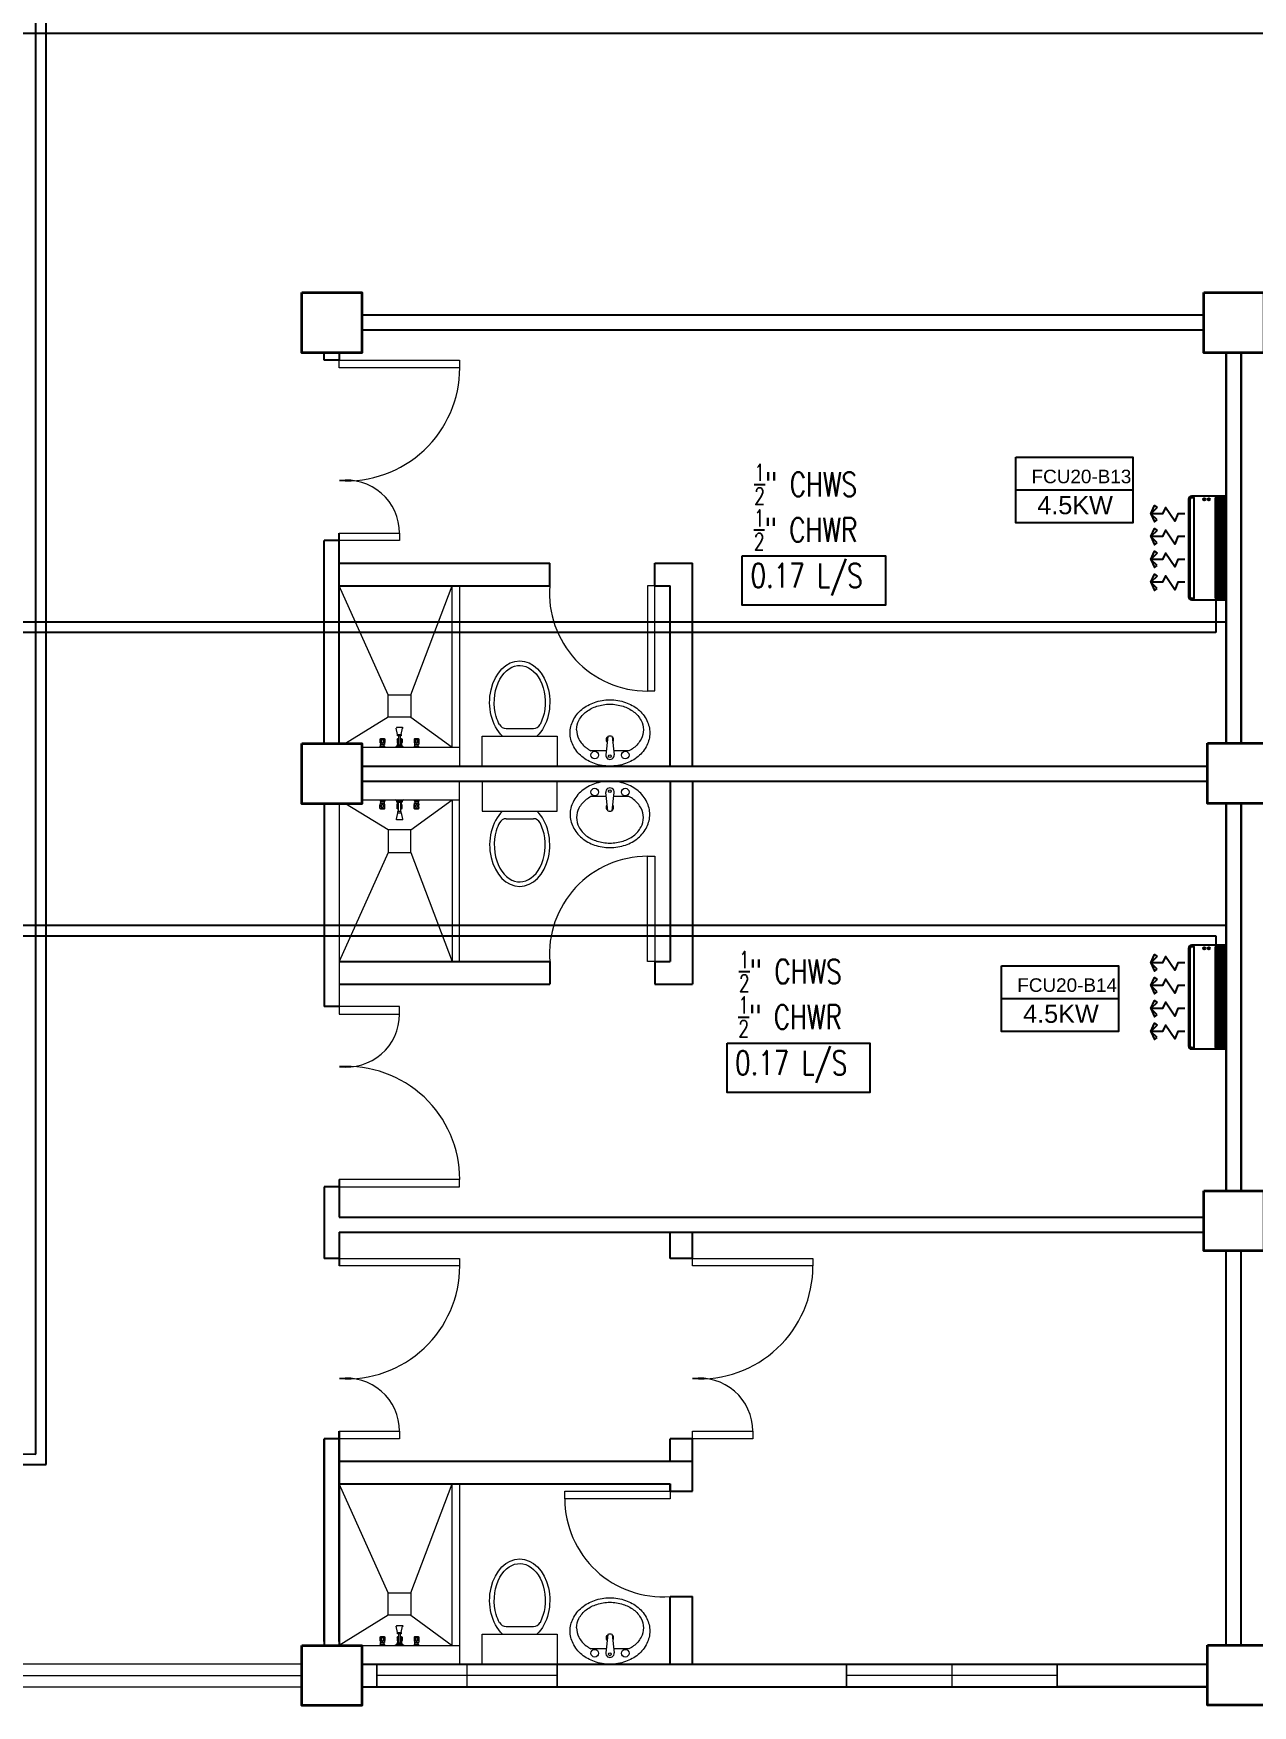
# Model space of a CAD drawing. Header units: millimetres. Extents: x 5 to 430, y 3 to 339.
# Drawn here: x 23.06 to 31.17, y 80.74 to 91.87 of the extents above; entities that cross this region are included whole.
import ezdxf

# ---------------------------------------------------------------- set-up
doc = ezdxf.new("R2010")
doc.units = ezdxf.units.MM
doc.header["$MEASUREMENT"] = 0
for name, color, linetype in [('AIR', 7, 'Continuous'), ('fcu line', 7, 'Continuous'), ('fcu return', 7, 'Continuous'), ('Legends', 7, 'Continuous'), ('pipe label', 7, 'Continuous')]:
    doc.layers.add(name, color=color, linetype=linetype)
doc.styles.add('Arch-Dim', font='simplex.shx', dxfattribs={"width": 0.75})
doc.styles.get("Standard").update_dxf_attribs({"font": 'arial.ttf'})

# ---------------------------------------------------------------- blocks, each defined once
blk = doc.blocks.new('CARRIER-S30-32 (FCD)')
at = {"layer": 'AIR'}
for p, q in [((0.825, -0.05), (-0.825, -0.05)), ((0.825, -0.075), (-0.825, -0.075)), ((0.825, -0.1), (-0.825, -0.1)), ((0.825, -0.125), (-0.825, -0.125)), ((0.825, -0.15), (-0.825, -0.15)), ((-0.6, -0.025), (-0.6, -0.175)), ((-0.4, -0.025), (-0.4, -0.175)), ((-0.2, -0.025), (-0.2, -0.175)), ((0, -0.025), (0, -0.175)), ((0.2, -0.025), (0.2, -0.175)), ((0.4, -0.025), (0.4, -0.175)), ((0.6, -0.025), (0.6, -0.175))]:
    blk.add_line(p, q, dxfattribs=at)
for points in [[(-0.8, -0.62), (0.8, -0.62, 0.414214), (0.85, -0.57), (0.85, 0), (-0.85, 0), (-0.85, -0.57, 0.414214)], [(-0.8, -0.595), (0.8, -0.595, 0.414214), (0.825, -0.57), (0.825, -0.525), (-0.825, -0.525), (-0.825, -0.57, 0.414214)]]:
    blk.add_lwpolyline(points, format="xyb", close=True, dxfattribs=at)
for points in [[(-0.825, -0.025), (0.825, -0.025), (0.825, -0.175), (-0.825, -0.175)], [(-0.664, -1.134), (-0.562, -1.239), (-0.697, -1.177)], [(-0.461, -1.134), (-0.562, -1.239), (-0.428, -1.177)], [(-0.289, -1.134), (-0.188, -1.239), (-0.322, -1.177)], [(-0.086, -1.134), (-0.188, -1.239), (-0.053, -1.177)], [(0.086, -1.134), (0.187, -1.239), (0.053, -1.177)], [(0.289, -1.134), (0.187, -1.239), (0.322, -1.177)], [(0.461, -1.134), (0.562, -1.239), (0.428, -1.177)], [(0.664, -1.134), (0.562, -1.239), (0.697, -1.177)]]:
    blk.add_lwpolyline(points, close=True, dxfattribs=at)
for points in [[(-0.562, -0.678), (-0.562, -0.794), (-0.44, -0.843), (-0.667, -0.996), (-0.562, -1.044), (-0.562, -1.239)], [(-0.188, -0.678), (-0.188, -0.794), (-0.065, -0.843), (-0.292, -0.996), (-0.188, -1.044), (-0.188, -1.239)], [(0.187, -0.678), (0.187, -0.794), (0.31, -0.843), (0.083, -0.996), (0.187, -1.044), (0.187, -1.239)], [(0.562, -0.678), (0.562, -0.794), (0.685, -0.843), (0.458, -0.996), (0.562, -1.044), (0.562, -1.239)]]:
    blk.add_lwpolyline(points, dxfattribs=at)
for centre in [(-0.8, -0.285), (-0.8, -0.36)]:
    blk.add_circle(centre, 0.0187, dxfattribs=at)

msp = doc.modelspace()

# ---------------------------------------------------------------- linework, layer by layer
at = {"color": 8, "lineweight": 25}
for p, q in [((30.841, 89.992), (25.241, 89.992)), ((30.841, 89.892), (25.241, 89.892)), ((24.991, 89.692), (24.991, 89.742)), ((25.091, 89.692), (24.991, 89.692)), ((25.091, 89.742), (25.091, 89.692)), ((30.991, 87.144), (30.991, 89.742)), ((30.991, 89.742), (30.991, 87.144)), ((31.091, 87.144), (31.091, 89.742)), ((31.091, 89.742), (31.091, 87.144)), ((24.991, 87.142), (24.991, 88.492)), ((25.091, 88.492), (24.991, 88.492)), ((24.991, 87.142), (24.991, 88.492)), ((25.091, 87.142), (25.091, 88.542)), ((25.241, 86.992), (30.866, 86.992)), ((25.241, 86.892), (30.866, 86.892)), ((24.991, 86.742), (24.991, 85.392)), ((30.991, 84.167), (30.991, 86.744)), ((30.991, 86.744), (30.991, 84.167)), ((31.091, 84.167), (31.091, 86.744)), ((31.091, 86.744), (31.091, 84.167)), ((25.091, 85.392), (24.991, 85.392)), ((25.091, 84.242), (25.091, 83.992)), ((24.991, 84.192), (24.991, 83.942)), ((25.091, 84.192), (24.991, 84.192)), ((24.991, 83.942), (24.991, 83.717)), ((25.091, 83.992), (30.841, 83.992)), ((25.091, 83.892), (25.091, 83.667)), ((25.091, 83.892), (30.841, 83.892)), ((25.091, 83.717), (24.991, 83.717)), ((30.991, 81.144), (30.991, 83.767)), ((31.091, 81.144), (31.091, 83.767)), ((25.091, 82.567), (25.091, 81.142)), ((25.091, 81.167), (25.091, 82.567)), ((24.991, 82.517), (24.991, 81.142)), ((24.991, 81.167), (24.991, 82.517)), ((25.091, 82.517), (24.991, 82.517)), ((24.991, 81.167), (24.991, 82.517)), ((25.241, 81.017), (30.866, 81.017)), ((25.241, 80.867), (30.866, 80.867)), ((30.866, 80.867), (29.866, 80.867))]:
    msp.add_line(p, q, dxfattribs=at)
at = {"color": 8, "lineweight": 25, "ltscale": 0.3}
for p, q in [((25.091, 88.342), (26.491, 88.342)), ((26.491, 88.192), (26.491, 88.342)), ((27.191, 88.342), (27.441, 88.342)), ((27.191, 88.192), (27.191, 88.342)), ((27.441, 86.992), (27.441, 88.342)), ((25.091, 88.192), (26.491, 88.192)), ((27.191, 88.192), (27.291, 88.192)), ((27.291, 86.992), (27.291, 88.192)), ((27.291, 86.892), (27.291, 85.692)), ((27.441, 86.892), (27.441, 85.542)), ((25.091, 85.692), (26.491, 85.692)), ((26.491, 85.692), (26.491, 85.542)), ((27.191, 85.692), (27.291, 85.692)), ((27.191, 85.692), (27.191, 85.542)), ((25.091, 85.542), (26.491, 85.542)), ((27.191, 85.542), (27.441, 85.542)), ((25.091, 82.367), (27.441, 82.367)), ((27.191, 82.367), (27.441, 82.367)), ((27.441, 82.167), (27.441, 82.367)), ((25.091, 82.217), (27.291, 82.217)), ((27.191, 82.217), (27.291, 82.217)), ((27.291, 82.167), (27.291, 82.217)), ((27.291, 81.017), (27.291, 81.467)), ((27.441, 81.017), (27.441, 81.467))]:
    msp.add_line(p, q, dxfattribs=at)
at = {"color": 8, "lineweight": 9, "ltscale": 0.3}
for p, q in [((25.416, 87.467), (25.091, 88.192)), ((25.566, 87.467), (25.841, 88.192)), ((25.416, 87.317), (25.132, 87.142)), ((25.566, 87.317), (25.841, 87.117)), ((25.416, 86.567), (25.132, 86.742)), ((25.566, 86.567), (25.841, 86.767)), ((25.416, 86.417), (25.091, 85.692)), ((25.566, 86.417), (25.841, 85.692)), ((25.416, 81.492), (25.091, 82.217)), ((25.566, 81.492), (25.841, 82.217)), ((25.416, 81.342), (25.091, 81.142)), ((25.566, 81.342), (25.841, 81.142))]:
    msp.add_line(p, q, dxfattribs=at)
at = {"color": 8, "lineweight": 9}
for p, q in [((25.091, 87.242), (25.091, 87.142)), ((25.479, 87.202), (25.47, 87.244)), ((25.511, 87.248), (25.472, 87.248)), ((25.503, 87.202), (25.512, 87.244)), ((26.201, 87.242), (26.382, 87.242)), ((24.991, 87.192), (24.991, 87.142)), ((25.241, 87.117), (25.891, 87.117)), ((25.364, 87.174), (25.361, 87.172)), ((25.361, 87.172), (25.394, 87.172)), ((25.361, 87.172), (25.361, 87.15)), ((25.361, 87.15), (25.363, 87.146)), ((25.361, 87.117), (25.364, 87.124)), ((25.361, 87.117), (25.395, 87.117)), ((25.361, 87.117), (25.395, 87.117)), ((25.361, 87.117), (25.361, 87.117)), ((25.364, 87.175), (25.391, 87.175)), ((25.364, 87.175), (25.364, 87.174)), ((25.364, 87.174), (25.391, 87.174)), ((25.364, 87.163), (25.364, 87.151)), ((25.364, 87.15), (25.372, 87.15)), ((25.364, 87.144), (25.364, 87.138)), ((25.364, 87.138), (25.364, 87.136)), ((25.364, 87.138), (25.392, 87.138)), ((25.364, 87.136), (25.391, 87.136)), ((25.364, 87.124), (25.391, 87.124)), ((25.366, 87.124), (25.366, 87.136)), ((25.371, 87.163), (25.371, 87.151)), ((25.391, 87.15), (25.383, 87.15)), ((25.384, 87.163), (25.384, 87.151)), ((25.389, 87.124), (25.389, 87.136)), ((25.391, 87.175), (25.391, 87.174)), ((25.391, 87.174), (25.394, 87.172)), ((25.391, 87.163), (25.391, 87.151)), ((25.392, 87.138), (25.391, 87.136)), ((25.395, 87.117), (25.391, 87.124)), ((25.394, 87.15), (25.392, 87.146)), ((25.392, 87.144), (25.392, 87.138)), ((25.394, 87.172), (25.394, 87.15)), ((25.395, 87.117), (25.395, 87.117)), ((25.474, 87.122), (25.462, 87.117)), ((25.462, 87.117), (25.52, 87.117)), ((25.509, 87.132), (25.474, 87.132)), ((25.474, 87.132), (25.474, 87.122)), ((25.509, 87.122), (25.474, 87.122)), ((25.474, 87.122), (25.509, 87.122)), ((25.478, 87.174), (25.475, 87.172)), ((25.475, 87.172), (25.484, 87.172)), ((25.475, 87.172), (25.475, 87.15)), ((25.475, 87.15), (25.477, 87.146)), ((25.477, 87.144), (25.477, 87.138)), ((25.477, 87.138), (25.484, 87.138)), ((25.477, 87.138), (25.478, 87.136)), ((25.478, 87.175), (25.484, 87.175)), ((25.478, 87.175), (25.478, 87.174)), ((25.478, 87.174), (25.484, 87.174)), ((25.478, 87.163), (25.478, 87.151)), ((25.478, 87.15), (25.484, 87.15)), ((25.478, 87.136), (25.484, 87.136)), ((25.479, 87.194), (25.479, 87.202)), ((25.479, 87.202), (25.503, 87.202)), ((25.479, 87.202), (25.503, 87.202)), ((25.503, 87.194), (25.479, 87.194)), ((25.48, 87.132), (25.48, 87.136)), ((25.484, 87.194), (25.484, 87.132)), ((25.484, 87.132), (25.499, 87.132)), ((25.499, 87.132), (25.499, 87.194)), ((25.499, 87.175), (25.504, 87.175)), ((25.499, 87.174), (25.504, 87.174)), ((25.499, 87.172), (25.508, 87.172)), ((25.504, 87.15), (25.499, 87.15)), ((25.499, 87.138), (25.505, 87.138)), ((25.499, 87.136), (25.504, 87.136)), ((25.503, 87.202), (25.503, 87.194)), ((25.503, 87.132), (25.503, 87.136)), ((25.504, 87.175), (25.504, 87.174)), ((25.504, 87.174), (25.508, 87.172)), ((25.504, 87.163), (25.504, 87.151)), ((25.505, 87.138), (25.504, 87.136)), ((25.505, 87.144), (25.505, 87.138)), ((25.508, 87.15), (25.506, 87.146)), ((25.508, 87.172), (25.508, 87.15)), ((25.509, 87.122), (25.509, 87.132)), ((25.52, 87.117), (25.509, 87.122)), ((25.592, 87.174), (25.588, 87.172)), ((25.588, 87.172), (25.588, 87.15)), ((25.588, 87.172), (25.621, 87.172)), ((25.588, 87.15), (25.59, 87.146)), ((25.588, 87.117), (25.591, 87.124)), ((25.588, 87.117), (25.588, 87.117)), ((25.588, 87.117), (25.622, 87.117)), ((25.588, 87.117), (25.622, 87.117)), ((25.591, 87.144), (25.591, 87.138)), ((25.591, 87.138), (25.619, 87.138)), ((25.591, 87.138), (25.592, 87.136)), ((25.591, 87.124), (25.618, 87.124)), ((25.592, 87.175), (25.592, 87.174)), ((25.592, 87.175), (25.618, 87.175)), ((25.592, 87.174), (25.618, 87.174)), ((25.592, 87.163), (25.592, 87.151)), ((25.592, 87.15), (25.599, 87.15)), ((25.592, 87.136), (25.618, 87.136)), ((25.593, 87.124), (25.593, 87.136)), ((25.599, 87.163), (25.599, 87.151)), ((25.611, 87.163), (25.611, 87.151)), ((25.618, 87.15), (25.611, 87.15)), ((25.616, 87.124), (25.616, 87.136)), ((25.618, 87.175), (25.618, 87.174)), ((25.618, 87.174), (25.621, 87.172)), ((25.618, 87.163), (25.618, 87.151)), ((25.619, 87.138), (25.618, 87.136)), ((25.622, 87.117), (25.618, 87.124)), ((25.621, 87.15), (25.619, 87.146)), ((25.619, 87.144), (25.619, 87.138)), ((25.621, 87.172), (25.621, 87.15)), ((25.622, 87.117), (25.622, 87.117)), ((26.041, 86.992), (26.041, 87.192)), ((26.041, 87.192), (26.541, 87.192)), ((26.541, 87.192), (26.541, 86.992)), ((26.877, 87.189), (26.863, 87.068)), ((26.906, 87.189), (26.919, 87.068)), ((26.867, 87.094), (26.765, 87.094)), ((26.541, 86.992), (26.041, 86.992)), ((26.041, 86.892), (26.041, 86.692)), ((26.541, 86.892), (26.041, 86.892)), ((26.541, 86.692), (26.541, 86.892)), ((26.867, 86.79), (26.765, 86.79)), ((26.877, 86.694), (26.863, 86.816)), ((26.906, 86.694), (26.919, 86.816)), ((25.241, 86.767), (25.891, 86.767)), ((25.361, 86.767), (25.395, 86.767)), ((25.361, 86.766), (25.361, 86.767)), ((25.361, 86.766), (25.395, 86.766)), ((25.361, 86.766), (25.364, 86.759)), ((25.361, 86.733), (25.363, 86.737)), ((25.361, 86.711), (25.361, 86.733)), ((25.361, 86.711), (25.394, 86.711)), ((25.364, 86.709), (25.361, 86.711)), ((25.364, 86.759), (25.391, 86.759)), ((25.364, 86.745), (25.364, 86.747)), ((25.364, 86.747), (25.391, 86.747)), ((25.364, 86.745), (25.392, 86.745)), ((25.364, 86.739), (25.364, 86.745)), ((25.364, 86.733), (25.372, 86.733)), ((25.364, 86.72), (25.364, 86.732)), ((25.364, 86.709), (25.391, 86.709)), ((25.364, 86.708), (25.364, 86.709)), ((25.364, 86.708), (25.391, 86.708)), ((25.366, 86.759), (25.366, 86.747)), ((25.371, 86.72), (25.371, 86.732)), ((25.391, 86.733), (25.383, 86.733)), ((25.384, 86.72), (25.384, 86.732)), ((25.389, 86.759), (25.389, 86.747)), ((25.395, 86.766), (25.391, 86.759)), ((25.392, 86.745), (25.391, 86.747)), ((25.391, 86.72), (25.391, 86.732)), ((25.391, 86.709), (25.394, 86.711)), ((25.391, 86.708), (25.391, 86.709)), ((25.392, 86.739), (25.392, 86.745)), ((25.394, 86.733), (25.392, 86.737)), ((25.394, 86.711), (25.394, 86.733)), ((25.395, 86.766), (25.395, 86.767)), ((25.474, 86.761), (25.462, 86.767)), ((25.462, 86.767), (25.52, 86.767)), ((25.479, 86.681), (25.47, 86.639)), ((25.509, 86.761), (25.474, 86.761)), ((25.474, 86.751), (25.474, 86.761)), ((25.474, 86.761), (25.509, 86.761)), ((25.509, 86.751), (25.474, 86.751)), ((25.475, 86.733), (25.477, 86.737)), ((25.475, 86.711), (25.475, 86.733)), ((25.475, 86.711), (25.484, 86.711)), ((25.478, 86.709), (25.475, 86.711)), ((25.477, 86.745), (25.478, 86.747)), ((25.477, 86.745), (25.484, 86.745)), ((25.477, 86.739), (25.477, 86.745)), ((25.478, 86.747), (25.484, 86.747)), ((25.478, 86.733), (25.484, 86.733)), ((25.478, 86.72), (25.478, 86.732)), ((25.478, 86.709), (25.484, 86.709)), ((25.478, 86.708), (25.478, 86.709)), ((25.478, 86.708), (25.484, 86.708)), ((25.479, 86.689), (25.479, 86.681)), ((25.503, 86.689), (25.479, 86.689)), ((25.479, 86.681), (25.503, 86.681)), ((25.479, 86.681), (25.503, 86.681)), ((25.48, 86.751), (25.48, 86.747)), ((25.484, 86.689), (25.484, 86.751)), ((25.484, 86.751), (25.499, 86.751)), ((25.499, 86.751), (25.499, 86.689)), ((25.499, 86.747), (25.504, 86.747)), ((25.499, 86.745), (25.505, 86.745)), ((25.504, 86.733), (25.499, 86.733)), ((25.499, 86.711), (25.508, 86.711)), ((25.499, 86.709), (25.504, 86.709)), ((25.499, 86.708), (25.504, 86.708)), ((25.503, 86.751), (25.503, 86.747)), ((25.503, 86.681), (25.503, 86.689)), ((25.503, 86.681), (25.512, 86.639)), ((25.505, 86.745), (25.504, 86.747)), ((25.504, 86.72), (25.504, 86.732)), ((25.504, 86.709), (25.508, 86.711)), ((25.504, 86.708), (25.504, 86.709)), ((25.505, 86.739), (25.505, 86.745)), ((25.508, 86.733), (25.506, 86.737)), ((25.508, 86.711), (25.508, 86.733)), ((25.52, 86.767), (25.509, 86.761)), ((25.509, 86.761), (25.509, 86.751)), ((25.588, 86.766), (25.588, 86.767)), ((25.588, 86.767), (25.622, 86.767)), ((25.588, 86.766), (25.591, 86.759)), ((25.588, 86.766), (25.622, 86.766)), ((25.588, 86.733), (25.59, 86.737)), ((25.588, 86.711), (25.588, 86.733)), ((25.592, 86.709), (25.588, 86.711)), ((25.588, 86.711), (25.621, 86.711)), ((25.591, 86.759), (25.618, 86.759)), ((25.591, 86.745), (25.592, 86.747)), ((25.591, 86.739), (25.591, 86.745)), ((25.591, 86.745), (25.619, 86.745)), ((25.592, 86.747), (25.618, 86.747)), ((25.592, 86.733), (25.599, 86.733)), ((25.592, 86.72), (25.592, 86.732)), ((25.592, 86.708), (25.592, 86.709)), ((25.592, 86.709), (25.618, 86.709)), ((25.592, 86.708), (25.618, 86.708)), ((25.593, 86.759), (25.593, 86.747)), ((25.599, 86.72), (25.599, 86.732)), ((25.618, 86.733), (25.611, 86.733)), ((25.611, 86.72), (25.611, 86.732)), ((25.616, 86.759), (25.616, 86.747)), ((25.622, 86.766), (25.618, 86.759)), ((25.619, 86.745), (25.618, 86.747)), ((25.618, 86.72), (25.618, 86.732)), ((25.618, 86.709), (25.621, 86.711)), ((25.618, 86.708), (25.618, 86.709)), ((25.619, 86.739), (25.619, 86.745)), ((25.621, 86.733), (25.619, 86.737)), ((25.621, 86.711), (25.621, 86.733)), ((25.622, 86.766), (25.622, 86.767)), ((26.041, 86.692), (26.541, 86.692)), ((25.511, 86.635), (25.472, 86.635)), ((26.201, 86.642), (26.382, 86.642)), ((24.991, 83.717), (24.991, 83.767)), ((25.479, 81.227), (25.47, 81.269)), ((25.511, 81.273), (25.472, 81.273)), ((25.479, 81.219), (25.479, 81.227)), ((25.479, 81.227), (25.503, 81.227)), ((25.479, 81.227), (25.503, 81.227)), ((25.503, 81.219), (25.479, 81.219)), ((25.484, 81.219), (25.484, 81.157)), ((25.499, 81.157), (25.499, 81.219)), ((25.503, 81.227), (25.512, 81.269)), ((25.503, 81.227), (25.503, 81.219)), ((26.041, 81.017), (26.041, 81.217)), ((26.041, 81.217), (26.541, 81.217)), ((26.201, 81.267), (26.382, 81.267)), ((26.541, 81.217), (26.541, 81.017)), ((26.877, 81.214), (26.863, 81.093)), ((26.906, 81.214), (26.919, 81.093)), ((25.241, 81.142), (25.891, 81.142)), ((25.364, 81.199), (25.361, 81.197)), ((25.361, 81.197), (25.394, 81.197)), ((25.361, 81.197), (25.361, 81.175)), ((25.361, 81.175), (25.363, 81.171)), ((25.361, 81.142), (25.364, 81.149)), ((25.361, 81.142), (25.395, 81.142)), ((25.361, 81.142), (25.395, 81.142)), ((25.361, 81.142), (25.361, 81.142)), ((25.364, 81.2), (25.391, 81.2)), ((25.364, 81.2), (25.364, 81.199)), ((25.364, 81.199), (25.391, 81.199)), ((25.364, 81.188), (25.364, 81.176)), ((25.364, 81.175), (25.372, 81.175)), ((25.364, 81.169), (25.364, 81.163)), ((25.364, 81.163), (25.364, 81.161)), ((25.364, 81.163), (25.392, 81.163)), ((25.364, 81.161), (25.391, 81.161)), ((25.364, 81.149), (25.391, 81.149)), ((25.366, 81.149), (25.366, 81.161)), ((25.371, 81.188), (25.371, 81.176)), ((25.391, 81.175), (25.383, 81.175)), ((25.384, 81.188), (25.384, 81.176)), ((25.389, 81.149), (25.389, 81.161)), ((25.391, 81.2), (25.391, 81.199)), ((25.391, 81.199), (25.394, 81.197)), ((25.391, 81.188), (25.391, 81.176)), ((25.392, 81.163), (25.391, 81.161)), ((25.395, 81.142), (25.391, 81.149)), ((25.394, 81.175), (25.392, 81.171)), ((25.392, 81.169), (25.392, 81.163)), ((25.394, 81.197), (25.394, 81.175)), ((25.395, 81.142), (25.395, 81.142)), ((25.474, 81.147), (25.462, 81.142)), ((25.462, 81.142), (25.52, 81.142)), ((25.509, 81.157), (25.474, 81.157)), ((25.474, 81.157), (25.474, 81.147)), ((25.509, 81.147), (25.474, 81.147)), ((25.474, 81.147), (25.509, 81.147)), ((25.478, 81.199), (25.475, 81.197)), ((25.475, 81.197), (25.484, 81.197)), ((25.475, 81.197), (25.475, 81.175)), ((25.475, 81.175), (25.477, 81.171)), ((25.477, 81.169), (25.477, 81.163)), ((25.477, 81.163), (25.484, 81.163)), ((25.477, 81.163), (25.478, 81.161)), ((25.478, 81.2), (25.484, 81.2)), ((25.478, 81.2), (25.478, 81.199)), ((25.478, 81.199), (25.484, 81.199)), ((25.478, 81.188), (25.478, 81.176)), ((25.478, 81.175), (25.484, 81.175)), ((25.478, 81.161), (25.484, 81.161)), ((25.48, 81.157), (25.48, 81.161)), ((25.484, 81.157), (25.499, 81.157)), ((25.499, 81.2), (25.504, 81.2)), ((25.499, 81.199), (25.504, 81.199)), ((25.499, 81.197), (25.508, 81.197)), ((25.504, 81.175), (25.499, 81.175)), ((25.499, 81.163), (25.505, 81.163)), ((25.499, 81.161), (25.504, 81.161)), ((25.503, 81.157), (25.503, 81.161)), ((25.504, 81.2), (25.504, 81.199)), ((25.504, 81.199), (25.508, 81.197)), ((25.504, 81.188), (25.504, 81.176)), ((25.505, 81.163), (25.504, 81.161)), ((25.505, 81.169), (25.505, 81.163)), ((25.508, 81.175), (25.506, 81.171)), ((25.508, 81.197), (25.508, 81.175)), ((25.509, 81.147), (25.509, 81.157)), ((25.52, 81.142), (25.509, 81.147)), ((25.592, 81.199), (25.588, 81.197)), ((25.588, 81.197), (25.588, 81.175)), ((25.588, 81.197), (25.621, 81.197)), ((25.588, 81.175), (25.59, 81.171)), ((25.588, 81.142), (25.591, 81.149)), ((25.588, 81.142), (25.588, 81.142)), ((25.588, 81.142), (25.622, 81.142)), ((25.588, 81.142), (25.622, 81.142)), ((25.591, 81.169), (25.591, 81.163)), ((25.591, 81.163), (25.619, 81.163)), ((25.591, 81.163), (25.592, 81.161)), ((25.591, 81.149), (25.618, 81.149)), ((25.592, 81.2), (25.592, 81.199)), ((25.592, 81.2), (25.618, 81.2)), ((25.592, 81.199), (25.618, 81.199)), ((25.592, 81.188), (25.592, 81.176)), ((25.592, 81.175), (25.599, 81.175)), ((25.592, 81.161), (25.618, 81.161)), ((25.593, 81.149), (25.593, 81.161)), ((25.599, 81.188), (25.599, 81.176)), ((25.611, 81.188), (25.611, 81.176)), ((25.618, 81.175), (25.611, 81.175)), ((25.616, 81.149), (25.616, 81.161)), ((25.618, 81.2), (25.618, 81.199)), ((25.618, 81.199), (25.621, 81.197)), ((25.618, 81.188), (25.618, 81.176)), ((25.619, 81.163), (25.618, 81.161)), ((25.622, 81.142), (25.618, 81.149)), ((25.621, 81.175), (25.619, 81.171)), ((25.619, 81.169), (25.619, 81.163)), ((25.621, 81.197), (25.621, 81.175)), ((25.622, 81.142), (25.622, 81.142)), ((26.867, 81.119), (26.765, 81.119)), ((24.841, 81.017), (22.141, 81.017)), ((25.241, 81.017), (25.341, 81.017)), ((25.341, 81.017), (25.341, 80.867)), ((25.941, 80.867), (25.941, 81.017)), ((26.541, 81.017), (26.041, 81.017)), ((26.541, 80.867), (26.541, 81.017)), ((28.466, 81.017), (28.466, 80.867)), ((29.166, 81.017), (29.166, 80.867)), ((29.866, 80.867), (29.866, 81.017)), ((22.141, 80.942), (24.841, 80.942)), ((26.541, 80.942), (25.341, 80.942)), ((29.866, 80.942), (28.466, 80.942)), ((22.141, 80.867), (24.841, 80.867)), ((25.341, 80.867), (25.941, 80.867)), ((25.941, 80.867), (26.541, 80.867))]:
    msp.add_line(p, q, dxfattribs=at)
at = {"color": 8, "lineweight": 13}
for p, q in [((25.091, 86.742), (25.091, 85.342)), ((25.091, 83.767), (25.091, 83.717))]:
    msp.add_line(p, q, dxfattribs=at)
at = {"color": 8, "linetype": 'Continuous', "lineweight": 25}
for p, q in [((27.291, 83.717), (27.291, 83.892)), ((27.441, 83.717), (27.441, 83.892)), ((27.441, 83.717), (27.291, 83.717)), ((27.291, 82.367), (27.291, 82.517)), ((27.441, 82.517), (27.291, 82.517)), ((27.441, 82.367), (27.441, 82.517)), ((27.291, 82.217), (27.291, 82.167)), ((27.291, 82.167), (27.441, 82.167)), ((27.291, 81.467), (27.441, 81.467))]:
    msp.add_line(p, q, dxfattribs=at)
at = {"color": 8, "lineweight": 35}
for points in [[(24.841, 90.142), (25.241, 90.142), (25.241, 89.742), (24.841, 89.742)], [(30.841, 90.142), (31.241, 90.142), (31.241, 89.742), (30.841, 89.742)], [(24.841, 87.142), (25.241, 87.142), (25.241, 86.742), (24.841, 86.742)], [(30.866, 87.144), (31.266, 87.144), (31.266, 86.744), (30.866, 86.744)], [(30.841, 84.167), (31.241, 84.167), (31.241, 83.767), (30.841, 83.767)], [(24.841, 81.142), (25.241, 81.142), (25.241, 80.742), (24.841, 80.742)], [(30.866, 81.144), (31.266, 81.144), (31.266, 80.744), (30.866, 80.744)]]:
    msp.add_lwpolyline(points, close=True, dxfattribs=at)
at = {"color": 8, "lineweight": 13, "ltscale": 0.03}
for points in [[(25.091, 89.642), (25.091, 89.692), (25.891, 89.692), (25.891, 89.642)], [(25.091, 88.492), (25.091, 88.542), (25.491, 88.542), (25.491, 88.492)], [(27.191, 88.192), (27.141, 88.192), (27.141, 87.492), (27.191, 87.492)], [(27.191, 85.692), (27.141, 85.692), (27.141, 86.392), (27.191, 86.392)], [(25.091, 85.392), (25.091, 85.342), (25.491, 85.342), (25.491, 85.392)], [(25.091, 84.242), (25.091, 84.192), (25.891, 84.192), (25.891, 84.242)], [(25.091, 83.667), (25.091, 83.717), (25.891, 83.717), (25.891, 83.667)], [(27.441, 83.667), (27.441, 83.717), (28.241, 83.717), (28.241, 83.667)], [(25.091, 82.517), (25.091, 82.567), (25.491, 82.567), (25.491, 82.517)], [(27.441, 82.517), (27.441, 82.567), (27.841, 82.567), (27.841, 82.517)], [(27.291, 82.167), (27.291, 82.117), (26.591, 82.117), (26.591, 82.167)]]:
    msp.add_lwpolyline(points, close=True, dxfattribs=at)
at = {"color": 8, "lineweight": 9, "ltscale": 0.3}
for points in [[(25.841, 87.117), (25.841, 88.192), (25.891, 88.192), (25.891, 86.992), (25.891, 86.992)], [(25.841, 86.767), (25.841, 85.692), (25.891, 85.692), (25.891, 86.892), (25.891, 86.892)], [(25.841, 81.142), (25.841, 82.217), (25.891, 82.217), (25.891, 81.017), (25.891, 81.017)]]:
    msp.add_lwpolyline(points, dxfattribs=at)
at = {"color": 8, "lineweight": 9, "ltscale": 0.03}
for points in [[(25.566, 87.317), (25.416, 87.317), (25.416, 87.467), (25.566, 87.467)], [(25.566, 86.567), (25.416, 86.567), (25.416, 86.417), (25.566, 86.417)], [(25.566, 81.342), (25.416, 81.342), (25.416, 81.492), (25.566, 81.492)]]:
    msp.add_lwpolyline(points, close=True, dxfattribs=at)
at = {"color": 8, "lineweight": 9}
for points in [[(26.626, 87.213, -0.11576), (26.646, 87.295, -0.104047), (26.704, 87.369, -0.090875), (26.788, 87.416, -0.083344), (26.891, 87.434, -0.083344), (26.995, 87.416, -0.090875), (27.079, 87.369, -0.104047), (27.137, 87.295, -0.11576), (27.156, 87.213, -0.11576), (27.137, 87.13, -0.104047), (27.079, 87.056, -0.090875), (26.995, 87.009, -0.083344), (26.891, 86.992, -0.083344), (26.788, 87.009, -0.090875), (26.704, 87.056, -0.104047), (26.646, 87.13, -0.11576)], [(26.626, 86.671, 0.11576), (26.646, 86.588, 0.104047), (26.704, 86.514, 0.090875), (26.788, 86.467, 0.083344), (26.891, 86.45, 0.083344), (26.995, 86.467, 0.090875), (27.079, 86.514, 0.104047), (27.137, 86.588, 0.11576), (27.156, 86.671, 0.11576), (27.137, 86.753, 0.104047), (27.079, 86.827, 0.090875), (26.995, 86.874, 0.083344), (26.891, 86.892, 0.083344), (26.788, 86.874, 0.090875), (26.704, 86.827, 0.104047), (26.646, 86.753, 0.11576)], [(26.626, 81.238, -0.11576), (26.646, 81.32, -0.104047), (26.704, 81.394, -0.090875), (26.788, 81.441, -0.083344), (26.891, 81.459, -0.083344), (26.995, 81.441, -0.090875), (27.079, 81.394, -0.104047), (27.137, 81.32, -0.11576), (27.156, 81.238, -0.11576), (27.137, 81.155, -0.104047), (27.079, 81.081, -0.090875), (26.995, 81.034, -0.083344), (26.891, 81.017, -0.083344), (26.788, 81.034, -0.090875), (26.704, 81.081, -0.104047), (26.646, 81.155, -0.11576)]]:
    msp.add_lwpolyline(points, format="xyb", close=True, dxfattribs=at)
for points in [[(26.669, 87.234, -0.124838), (26.685, 87.296, -0.105788), (26.734, 87.354, -0.086697), (26.804, 87.39, -0.076776), (26.891, 87.404, -0.076776), (26.979, 87.39, -0.086697), (27.049, 87.354, -0.105788), (27.098, 87.296, -0.124838), (27.114, 87.234, -0.124838), (27.098, 87.171, -0.105788), (27.049, 87.113, -0.040067), (27.018, 87.094), (26.916, 87.094, -0.040067)], [(26.669, 86.65, 0.124838), (26.685, 86.587, 0.105788), (26.734, 86.529, 0.086697), (26.804, 86.493, 0.076776), (26.891, 86.48, 0.076776), (26.979, 86.493, 0.086697), (27.049, 86.529, 0.105788), (27.098, 86.587, 0.124838), (27.114, 86.65, 0.124838), (27.098, 86.712, 0.105788), (27.049, 86.77, 0.040067), (27.018, 86.79), (26.916, 86.79, 0.040067)], [(26.669, 81.259, -0.124838), (26.685, 81.321, -0.105788), (26.734, 81.379, -0.086697), (26.804, 81.415, -0.076776), (26.891, 81.429, -0.076776), (26.979, 81.415, -0.086697), (27.049, 81.379, -0.105788), (27.098, 81.321, -0.124838), (27.114, 81.259, -0.124838), (27.098, 81.196, -0.105788), (27.049, 81.138, -0.040067), (27.018, 81.119), (26.916, 81.119, -0.040067)]]:
    msp.add_lwpolyline(points, format="xyb", dxfattribs=at)
for points in [[(25.341, 81.017), (26.541, 81.017), (26.541, 80.867), (25.341, 80.867)], [(28.466, 81.017), (29.866, 81.017), (29.866, 80.867), (28.466, 80.867)]]:
    msp.add_lwpolyline(points, close=True, dxfattribs=at)
for centre, radius in [((26.79, 87.065), 0.0255), ((26.891, 87.058), 0.0095), ((26.993, 87.065), 0.0255), ((26.79, 86.819), 0.0255), ((26.891, 86.825), 0.0095), ((26.993, 86.819), 0.0255), ((26.79, 81.09), 0.0255), ((26.993, 81.09), 0.0255), ((26.891, 81.083), 0.0095)]:
    msp.add_circle(centre, radius, dxfattribs=at)
at = {"color": 8, "lineweight": 13, "ltscale": 0.03}
for centre, radius, start, end in [((25.14, 89.642), 0.752, 266.3048, 0), ((25.138, 88.542), 0.353, 0, 97.6281), ((27.141, 88.143), 0.652, 175.7578, 270), ((27.141, 85.74), 0.652, 90, 184.2422), ((25.138, 85.342), 0.353, 262.3719, 0), ((25.14, 84.242), 0.752, 0, 93.6952), ((25.14, 83.667), 0.752, 266.3048, 0), ((27.49, 83.667), 0.752, 266.3048, 0), ((25.138, 82.567), 0.353, 0, 97.6281), ((27.488, 82.567), 0.353, 0, 97.6281), ((27.243, 82.117), 0.652, 180, 274.2422)]:
    msp.add_arc(centre, radius, start, end, dxfattribs=at)
at = {"color": 8, "lineweight": 9}
for centre, radius, start, end in [((26.201, 87.292), 0.05, 208.1501, 270), ((26.382, 87.292), 0.05, 270, 331.9916), ((26.8, 87.234), 0.131, 180, 208.4636), ((26.844, 87.257), 0.181, 208.4636, 232.6185), ((26.873, 87.295), 0.228, 232.6185, 241.7963), ((26.891, 87.167), 0.025, 126.3068, 221.2022), ((26.891, 87.096), 0.0948, 81.2026, 98.7974), ((26.891, 87.167), 0.025, 71.3793, 108.6207), ((26.891, 87.167), 0.025, 318.7978, 53.6932), ((26.891, 87.065), 0.028, 173.7545, 6.2455), ((26.873, 86.588), 0.228, 118.2037, 127.3815), ((26.891, 86.819), 0.028, 353.7545, 186.2455), ((26.8, 86.65), 0.131, 151.5364, 180), ((26.844, 86.626), 0.181, 127.3815, 151.5364), ((26.891, 86.717), 0.025, 138.7978, 233.6932), ((26.891, 86.787), 0.0948, 261.2026, 278.7974), ((26.891, 86.717), 0.025, 251.3793, 288.6207), ((26.891, 86.717), 0.025, 306.3068, 41.2022), ((26.201, 86.592), 0.05, 90, 151.8499), ((26.382, 86.592), 0.05, 28.0084, 90), ((26.201, 81.317), 0.05, 208.1501, 270), ((26.382, 81.317), 0.05, 270, 331.9916), ((26.8, 81.259), 0.131, 180, 208.4636), ((26.891, 81.121), 0.0948, 81.2026, 98.7974), ((26.891, 81.192), 0.025, 71.3793, 108.6207), ((26.844, 81.282), 0.181, 208.4636, 232.6185), ((26.873, 81.32), 0.228, 232.6185, 241.7963), ((26.891, 81.192), 0.025, 126.3068, 221.2022), ((26.891, 81.192), 0.025, 318.7978, 53.6932), ((26.891, 81.09), 0.028, 173.7545, 6.2455)]:
    msp.add_arc(centre, radius, start, end, dxfattribs=at)
at = {"color": 8, "lineweight": 9, "extrusion": (0, 0, -1)}
for centre in [(26.291, 87.417), (26.291, 81.442)]:
    msp.add_ellipse(centre, major_axis=(0, -0.275), ratio=0.727273, start_param=0.612555, end_param=5.670631, dxfattribs=at)
at = {"color": 8, "lineweight": 9}
for centre, major_axis, ratio, start_param, end_param in [((25.474, 87.245), (-0.00268, 0.00268), 1, -0.216453, 1.153609), ((25.352, 86.721), (0.00896, 0.00896), 1, -1.559299, -0.848214), ((25.36, 86.739), (0.00268, -0.00268), 1, 0.291344, 0.785286), ((25.349, 86.726), (0.0118, 0.0118), 1, -0.264769, -0.132543), ((25.361, 86.732), (0.00268, 0.00268), 1, -0.785511, -0.157871), ((25.375, 86.732), (0.00268, -0.00268), 1, 3.299239, 3.926878), ((25.382, 86.721), (0.00738, -0.00738), 1, 4.000472, 4.78527), ((25.382, 86.727), (0.00887, 0.00887), 1, 1.36743, 1.728443), ((25.378, 86.734), (0.00268, 0.00268), 1, 0.203142, 1.36743), ((25.378, 86.716), (0.00268, -0.00268), 1, 4.78527, 6.21008), ((25.373, 86.727), (0.00887, -0.00887), 1, 1.412925, 1.773938), ((25.373, 86.721), (0.00738, 0.00738), 1, 4.639283, 5.424081), ((25.38, 86.732), (0.00268, -0.00268), 1, 0.785286, 1.412925), ((25.406, 86.726), (0.0118, 0.0118), 1, 1.703115, 1.83534), ((25.394, 86.732), (0.00268, -0.00268), 1, 3.299239, 3.926878), ((25.403, 86.721), (0.00896, -0.00896), 1, 3.989582, 4.700667), ((25.395, 86.739), (0.00268, -0.00268), 1, 3.926878, 4.42082), ((25.465, 86.721), (0.00896, -0.00896), 1, 0.011497, 0.722582), ((25.463, 86.726), (0.0118, -0.0118), 1, 1.306028, 1.438253), ((25.473, 86.739), (0.00268, 0.00268), 1, -1.279452, -0.785511), ((25.474, 86.732), (0.00268, 0.00268), 1, -0.785511, -0.157871), ((25.508, 86.732), (0.00268, -0.00268), 1, 3.299239, 3.926878), ((25.517, 86.721), (0.00896, 0.00896), 1, 2.418785, 3.129871), ((25.509, 86.739), (0.00268, -0.00268), 1, 3.926878, 4.42082), ((25.519, 86.726), (0.0118, -0.0118), 1, 3.273911, 3.406137), ((25.579, 86.721), (0.00896, 0.00896), 1, -1.559299, -0.848214), ((25.587, 86.739), (0.00268, 0.00268), 1, -1.279452, -0.785511), ((25.577, 86.726), (0.0118, 0.0118), 1, -0.264769, -0.132543), ((25.588, 86.732), (0.00268, -0.00268), 1, 0.785286, 1.412925), ((25.61, 86.727), (0.00887, -0.00887), 1, 2.938226, 3.299239), ((25.603, 86.732), (0.00268, -0.00268), 1, 3.299239, 3.926878), ((25.609, 86.721), (0.00738, -0.00738), 1, 4.000472, 4.78527), ((25.605, 86.716), (0.00268, 0.00268), 1, 3.214474, 4.639283), ((25.605, 86.734), (0.00268, 0.00268), 1, 0.203142, 1.36743), ((25.6, 86.727), (0.00887, 0.00887), 1, -0.157871, 0.203142), ((25.6, 86.721), (0.00738, -0.00738), 1, 6.21008, 6.994878), ((25.607, 86.732), (0.00268, -0.00268), 1, 0.785286, 1.412925), ((25.622, 86.732), (0.00268, 0.00268), 1, 1.728443, 2.356082), ((25.631, 86.721), (0.00896, 0.00896), 1, 2.418785, 3.129871), ((25.623, 86.739), (0.00268, 0.00268), 1, 2.356082, 2.850023), ((25.633, 86.726), (0.0118, 0.0118), 1, 1.703115, 1.83534), ((26.291, 86.467), (0, 0.275), 0.727273, 0.612555, 5.670631), ((25.509, 86.638), (0.00268, -0.00268), 1, 6.066508, 7.43657), ((25.474, 81.27), (-0.00268, 0.00268), 1, -0.216453, 1.153609)]:
    msp.add_ellipse(centre, major_axis=major_axis, ratio=ratio, start_param=start_param, end_param=end_param, dxfattribs=at)
at = {"color": 8, "lineweight": 9, "extrusion": (4.99074e-41, 2.88216e-41, -1)}
for centre, major_axis, start_param, end_param in [((25.509, 87.245), (-0.00268, 0.00268), 1.354119, 2.724181), ((25.352, 87.162), (0.00896, 0.00896), 0.011497, 0.722582), ((25.349, 87.157), (-0.0118, 0.0118), 2.876824, 3.009049), ((25.36, 87.144), (-0.00268, 0.00268), 1.862141, 2.356082), ((25.361, 87.151), (-0.00268, 0.00268), 2.356082, 2.983721), ((25.382, 87.162), (0.00738, 0.00738), 4.000472, 4.78527), ((25.375, 87.151), (0.00268, 0.00268), 3.299239, 3.926878), ((25.382, 87.156), (-0.00887, 0.00887), 4.509022, 4.870036), ((25.378, 87.167), (0.00268, 0.00268), -1.497915, -0.073106), ((25.378, 87.149), (0.00268, 0.00268), 1.773938, 2.938226), ((25.373, 87.162), (-0.00738, 0.00738), 1.497691, 2.282489), ((25.373, 87.156), (-0.00887, 0.00887), 2.983721, 3.344735), ((25.38, 87.151), (0.00268, 0.00268), 0.785286, 1.412925), ((25.403, 87.162), (-0.00896, 0.00896), 5.560378, 6.271464), ((25.394, 87.151), (-0.00268, 0.00268), 4.870036, 5.497675), ((25.406, 87.157), (0.0118, 0.0118), 3.273911, 3.406137), ((25.395, 87.144), (-0.00268, 0.00268), 5.497675, 5.991616), ((25.465, 87.162), (0.00896, 0.00896), 0.011497, 0.722582), ((25.463, 87.157), (-0.0118, 0.0118), 2.876824, 3.009049), ((25.474, 87.151), (0.00268, 0.00268), 0.785286, 1.412925), ((25.473, 87.144), (0.00268, 0.00268), 0.291344, 0.785286), ((25.517, 87.162), (0.00896, 0.00896), 3.989582, 4.700667), ((25.508, 87.151), (0.00268, 0.00268), 3.299239, 3.926878), ((25.519, 87.157), (-0.0118, 0.0118), 4.844707, 4.976933), ((25.509, 87.144), (0.00268, 0.00268), 3.926878, 4.42082), ((25.579, 87.162), (0.00896, 0.00896), 0.011497, 0.722582), ((25.577, 87.157), (0.0118, 0.0118), 1.306028, 1.438253), ((25.587, 87.144), (-0.00268, 0.00268), 1.862141, 2.356082), ((25.588, 87.151), (-0.00268, 0.00268), 2.356082, 2.983721), ((25.609, 87.162), (0.00738, 0.00738), 4.000472, 4.78527), ((25.603, 87.151), (0.00268, 0.00268), 3.299239, 3.926878), ((25.61, 87.156), (-0.00887, 0.00887), 4.509022, 4.870036), ((25.605, 87.167), (0.00268, 0.00268), -1.497915, -0.073106), ((25.605, 87.149), (0.00268, 0.00268), 1.773938, 2.938226), ((25.6, 87.162), (-0.00738, 0.00738), 1.497691, 2.282489), ((25.6, 87.156), (-0.00887, 0.00887), 2.983721, 3.344735), ((25.607, 87.151), (0.00268, 0.00268), 0.785286, 1.412925), ((25.631, 87.162), (-0.00896, 0.00896), 5.560378, 6.271464), ((25.622, 87.151), (-0.00268, 0.00268), 4.870036, 5.497675), ((25.633, 87.157), (0.0118, 0.0118), 3.273911, 3.406137), ((25.623, 87.144), (-0.00268, 0.00268), 5.497675, 5.991616), ((25.509, 81.27), (-0.00268, 0.00268), 1.354119, 2.724181), ((25.352, 81.187), (0.00896, 0.00896), 0.011497, 0.722582), ((25.349, 81.182), (-0.0118, 0.0118), 2.876824, 3.009049), ((25.36, 81.169), (-0.00268, 0.00268), 1.862141, 2.356082), ((25.361, 81.176), (-0.00268, 0.00268), 2.356082, 2.983721), ((25.382, 81.187), (0.00738, 0.00738), 4.000472, 4.78527), ((25.375, 81.176), (0.00268, 0.00268), 3.299239, 3.926878), ((25.382, 81.181), (-0.00887, 0.00887), 4.509022, 4.870036), ((25.378, 81.192), (0.00268, 0.00268), -1.497915, -0.073106), ((25.378, 81.174), (0.00268, 0.00268), 1.773938, 2.938226), ((25.373, 81.187), (-0.00738, 0.00738), 1.497691, 2.282489), ((25.373, 81.181), (-0.00887, 0.00887), 2.983721, 3.344735), ((25.38, 81.176), (0.00268, 0.00268), 0.785286, 1.412925), ((25.403, 81.187), (-0.00896, 0.00896), 5.560378, 6.271464), ((25.394, 81.176), (-0.00268, 0.00268), 4.870036, 5.497675), ((25.406, 81.182), (0.0118, 0.0118), 3.273911, 3.406137), ((25.395, 81.169), (-0.00268, 0.00268), 5.497675, 5.991616), ((25.465, 81.187), (0.00896, 0.00896), 0.011497, 0.722582), ((25.463, 81.182), (-0.0118, 0.0118), 2.876824, 3.009049), ((25.474, 81.176), (0.00268, 0.00268), 0.785286, 1.412925), ((25.473, 81.169), (0.00268, 0.00268), 0.291344, 0.785286), ((25.517, 81.187), (0.00896, 0.00896), 3.989582, 4.700667), ((25.508, 81.176), (0.00268, 0.00268), 3.299239, 3.926878), ((25.519, 81.182), (-0.0118, 0.0118), 4.844707, 4.976933), ((25.509, 81.169), (0.00268, 0.00268), 3.926878, 4.42082), ((25.579, 81.187), (0.00896, 0.00896), 0.011497, 0.722582), ((25.577, 81.182), (0.0118, 0.0118), 1.306028, 1.438253), ((25.587, 81.169), (-0.00268, 0.00268), 1.862141, 2.356082), ((25.588, 81.176), (-0.00268, 0.00268), 2.356082, 2.983721), ((25.609, 81.187), (0.00738, 0.00738), 4.000472, 4.78527), ((25.603, 81.176), (0.00268, 0.00268), 3.299239, 3.926878), ((25.61, 81.181), (-0.00887, 0.00887), 4.509022, 4.870036), ((25.605, 81.192), (0.00268, 0.00268), -1.497915, -0.073106), ((25.605, 81.174), (0.00268, 0.00268), 1.773938, 2.938226), ((25.6, 81.187), (-0.00738, 0.00738), 1.497691, 2.282489), ((25.6, 81.181), (-0.00887, 0.00887), 2.983721, 3.344735), ((25.607, 81.176), (0.00268, 0.00268), 0.785286, 1.412925), ((25.631, 81.187), (-0.00896, 0.00896), 5.560378, 6.271464), ((25.622, 81.176), (-0.00268, 0.00268), 4.870036, 5.497675), ((25.633, 81.182), (0.0118, 0.0118), 3.273911, 3.406137), ((25.623, 81.169), (-0.00268, 0.00268), 5.497675, 5.991616)]:
    msp.add_ellipse(centre, major_axis=major_axis, ratio=1, start_param=start_param, end_param=end_param, dxfattribs=at)
at = {"color": 8, "lineweight": 9, "extrusion": (4.99074e-41, -2.88216e-41, -1)}
msp.add_ellipse((25.474, 86.638), major_axis=(0.00268, 0.00268), ratio=1, start_param=2.92514, end_param=4.295202, dxfattribs=at)
at = {"color": 8, "lineweight": 9}
for points in [[(26.157, 87.268), (26.148, 87.284), (26.14, 87.302), (26.113, 87.394), (26.119, 87.481), (26.176, 87.612), (26.226, 87.654), (26.325, 87.667), (26.377, 87.641), (26.451, 87.53), (26.469, 87.446), (26.453, 87.333), (26.441, 87.298), (26.426, 87.268)], [(26.157, 86.615), (26.148, 86.599), (26.14, 86.581), (26.113, 86.49), (26.119, 86.402), (26.176, 86.271), (26.226, 86.229), (26.325, 86.216), (26.377, 86.242), (26.451, 86.353), (26.469, 86.437), (26.453, 86.551), (26.441, 86.585), (26.426, 86.615)], [(26.157, 81.293), (26.148, 81.309), (26.14, 81.327), (26.113, 81.419), (26.119, 81.506), (26.176, 81.637), (26.226, 81.679), (26.325, 81.692), (26.377, 81.666), (26.451, 81.555), (26.469, 81.471), (26.453, 81.358), (26.441, 81.323), (26.426, 81.293)]]:
    msp.add_open_spline(points, degree=3, knots=[0.937253, 0.937253, 0.937253, 0.937253, 1.185372, 1.185372, 2.113864, 2.113864, 3.042356, 3.042356, 3.970847, 3.970847, 4.899339, 4.899339, 5.346062, 5.346062, 5.346062, 5.346062], dxfattribs=at)
at = {"layer": 'fcu line', "linetype": 'Continuous'}
for p, q in [((23.141, 82.345), (23.141, 120.345)), ((55.054, 91.867), (20.277, 91.867)), ((30.991, 88.443), (30.991, 87.95)), ((30.991, 87.95), (16.777, 87.95)), ((16.777, 85.933), (30.991, 85.933)), ((30.991, 85.933), (30.991, 85.455)), ((20.277, 82.354), (23.141, 82.345))]:
    msp.add_line(p, q, dxfattribs=at)
at = {"layer": 'fcu return', "linetype": 'Continuous'}
for p, q in [((23.071, 82.415), (23.071, 120.275)), ((30.921, 88.443), (30.921, 87.88)), ((30.921, 87.88), (16.777, 87.88)), ((16.777, 85.863), (30.921, 85.863)), ((30.921, 85.863), (30.921, 85.455)), ((23.071, 82.485), (23.071, 82.485)), ((20.277, 82.424), (23.071, 82.415)), ((23.071, 82.345), (23.071, 82.345)), ((23.141, 82.415), (23.141, 82.415))]:
    msp.add_line(p, q, dxfattribs=at)
at = {"layer": 'Legends', "linetype": 'Continuous', "lineweight": 25}
for p, q in [((29.591, 88.829), (30.369, 88.829)), ((29.496, 85.445), (30.275, 85.445))]:
    msp.add_line(p, q, dxfattribs=at)
at = {"layer": 'Legends'}
for points in [[(29.591, 89.047), (30.369, 89.047), (30.369, 88.61), (29.591, 88.61)], [(29.496, 85.663), (30.275, 85.663), (30.275, 85.227), (29.496, 85.227)]]:
    msp.add_lwpolyline(points, close=True, dxfattribs=at)
at = {"layer": 'pipe label', "color": 2, "linetype": 'Continuous', "lineweight": 25}
for points in [[(27.772, 88.391), (28.724, 88.391), (28.724, 88.063), (27.772, 88.063)], [(27.67, 85.149), (28.621, 85.149), (28.621, 84.821), (27.67, 84.821)]]:
    msp.add_lwpolyline(points, close=True, dxfattribs=at)

# ---------------------------------------------------------------- block references
at = {"layer": 'AIR', "xscale": 0.4053817101480872, "yscale": 0.4053817101480872, "zscale": 0.4053817101480872, "rotation": 270}
for p in [(30.991, 88.443), (30.991, 85.455)]:
    msp.add_blockref('CARRIER-S30-32 (FCD)', p, dxfattribs=at)

# ---------------------------------------------------------------- texts
at = {"layer": 'Legends', "linetype": 'Continuous', "lineweight": 25, "attachment_point": 1}
for s, width, insert, char_height in [('FCU20-B13', 0.44811, (29.696, 88.964), 0.09), ('4.5KW', 0.23674, (29.734, 88.788), 0.12), ('FCU20-B14', 0.44811, (29.601, 85.58), 0.09), ('4.5KW', 0.23674, (29.64, 85.404), 0.12)]:
    msp.add_mtext_dynamic_manual_height_columns(s, width=width, gutter_width=1.011, heights=[0], dxfattribs=dict(at, insert=insert, char_height=char_height))
at = {"layer": 'pipe label', "color": 3, "linetype": 'Continuous', "lineweight": 25, "char_height": 0.16, "attachment_point": 1, "style": 'Arch-Dim'}
for insert in [(27.851, 89.001), (27.749, 85.76)]:
    msp.add_mtext_dynamic_manual_height_columns('\\A1;{\\H0.7x;\\S1/2;}" CHWS', width=1.17294, gutter_width=1.011, heights=[0], dxfattribs=dict(at, insert=insert))
at = {"layer": 'pipe label', "color": 240, "linetype": 'Continuous', "lineweight": 25, "char_height": 0.16, "attachment_point": 1, "style": 'Arch-Dim'}
for insert in [(27.848, 88.698), (27.745, 85.457)]:
    msp.add_mtext_dynamic_manual_height_columns('\\A1;{\\H0.7x;\\S1/2;}" CHWR', width=0.88035, gutter_width=1.011, heights=[0], dxfattribs=dict(at, insert=insert))
at = {"layer": 'pipe label', "color": 2, "linetype": 'Continuous', "lineweight": 25, "char_height": 0.16, "attachment_point": 1, "style": 'Arch-Dim'}
for insert in [(27.827, 88.34), (27.724, 85.098)]:
    msp.add_mtext_dynamic_manual_height_columns('0.17 L/S', width=0.89967, gutter_width=1.011, heights=[0], dxfattribs=dict(at, insert=insert))

doc.saveas('drawing.dxf')
